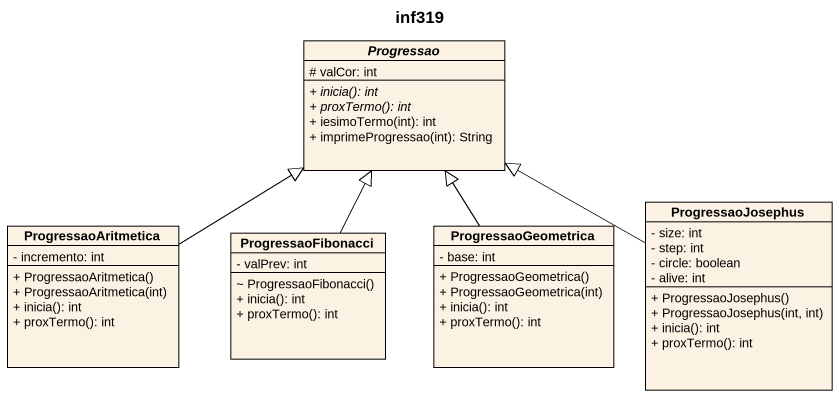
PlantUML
@startuml
title inf319
hide circle
hide empty members
skinparam classAttributeIconSize 0
abstract class Progressao {
  # valCor: int
  {abstract} + inicia(): int
  {abstract} + proxTermo(): int
  + iesimoTermo(int): int
  + imprimeProgressao(int): String
}
class ProgressaoAritmetica {
  - incremento: int
  + ProgressaoAritmetica()
  + ProgressaoAritmetica(int)
  + inicia(): int
  + proxTermo(): int
}
class ProgressaoFibonacci {
  - valPrev: int
  ~ ProgressaoFibonacci()
  + inicia(): int
  + proxTermo(): int
}
class ProgressaoGeometrica {
  - base: int
  + ProgressaoGeometrica()
  + ProgressaoGeometrica(int)
  + inicia(): int
  + proxTermo(): int
}
class ProgressaoJosephus {
  - size: int
  - step: int
  - circle: boolean
  - alive: int
  + ProgressaoJosephus()
  + ProgressaoJosephus(int, int)
  + inicia(): int
  + proxTermo(): int
}
ProgressaoAritmetica -up-|> Progressao
ProgressaoFibonacci -up-|> Progressao
ProgressaoGeometrica -up-|> Progressao
ProgressaoJosephus -left-|> Progressao
@enduml
